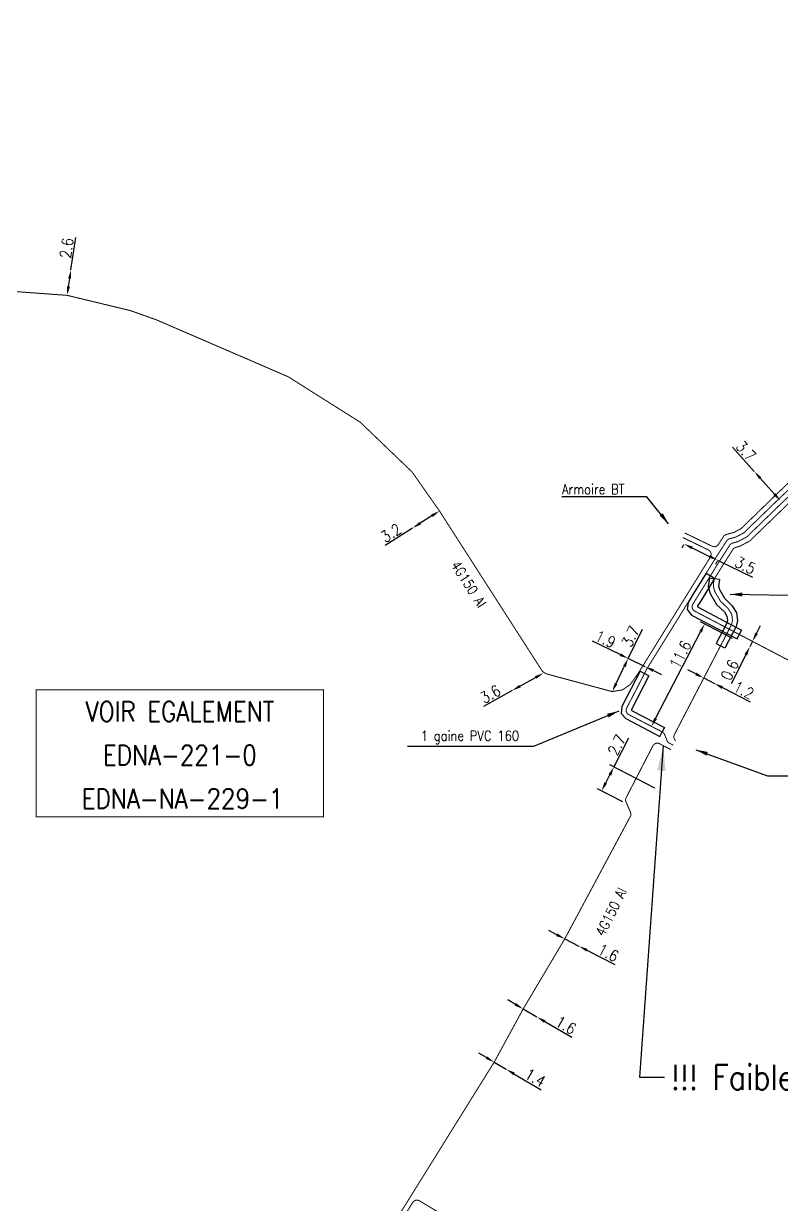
# Model space of a CAD drawing. Header units: millimetres. Extents: x 184994 to 186004, y 128000 to 129009.
# Drawn here: x 185605.4 to 185681.5, y 128345.1 to 128463.8 of the extents above; entities that cross this region are included whole.
import ezdxf
from ezdxf.enums import TextEntityAlignment as Align

# ---------------------------------------------------------------- set-up
doc = ezdxf.new("R2010")
doc.units = ezdxf.units.MM
doc.header["$PDMODE"] = 34
doc.linetypes.add('B_ST_Al', pattern=[2000, 1000, 1000])
doc.layers.get('Defpoints').update_dxf_attribs({"linetype": 'CONTINUOUS'})
for name, color, linetype in [('B_100', 3, 'CONTINUOUS'), ('B_110', 1, 'CONTINUOUS'), ('B_400', 7, 'CONTINUOUS'), ('B_420', 7, 'CONTINUOUS'), ('B_930', 7, 'CONTINUOUS')]:
    doc.layers.add(name, color=color, linetype=linetype)
doc.styles.get("Standard").update_dxf_attribs({"font": 'romans.shx', "width": 0.85})
doc.dimstyles.get("Standard").update_dxf_attribs({"dimtxt": 1.5, "dimasz": 1.2, "dimexe": 0.625, "dimexo": 0.625, "dimgap": 0.25, "dimtad": 1, "dimdec": 1, "dimzin": 0, "dimdsep": 46, "dimtxsty": 'Standard', "dimcen": -0.5, "dimadec": 0, "dimazin": 0, "dimtfac": 1, "dimtdec": 1, "dimtmove": 0, "dimatfit": 3, "dimfxl": 0, "dimtolj": 1, "dimtzin": 0, "dimarcsym": 0})

# ---------------------------------------------------------------- blocks, each defined once
blk = doc.blocks.new('*D640')
at = {"layer": 'B_110', "color": 0, "linetype": 'Continuous', "lineweight": -2, "transparency": 16777216}
for p, q in [((185658.9732353142, 128372.2388698834), (185658.1727251718, 128372.6501891169)), ((185659.7737454567, 128371.8275506499), (185661.1968745989, 128371.0963164571)), ((185661.9973847413, 128370.6849972237), (185664.792022828, 128369.2490523997))]:
    blk.add_line(p, q, dxfattribs=at)
at = {"layer": 'B_110', "color": 0, "linetype": 'Continuous', "transparency": 16777216}
for points in [[(185659.0417885198, 128372.3722882405), (185658.9046821087, 128372.1054515263), (185659.7737454567, 128371.8275506499)], [(185662.0659379469, 128370.8184155807), (185661.9288315357, 128370.5515788666), (185661.1968745989, 128371.0963164571)]]:
    blk.add_solid(points, dxfattribs=at)
at = {"layer": 'Defpoints', "color": 0, "linetype": 'Continuous', "transparency": 16777216}
for p in [(185659.7737454567, 128371.8275506499), (185661.1968745989, 128371.0963164571), (185661.1968745989, 128371.0963164571)]:
    blk.add_point(p, dxfattribs=at)
at = {"layer": 'B_110', "color": 0, "linetype": 'Continuous', "transparency": 16777216, "insert": (185664.1377248837, 128370.4284569804), "char_height": 1.125, "attachment_point": 5, "rotation": 332.80493162755477}
blk.add_mtext('\\A1;1.6', dxfattribs=at)
blk = doc.blocks.new('*D641')
at = {"layer": 'B_110', "color": 0, "linetype": 'Continuous', "lineweight": -2, "transparency": 16777216}
for p, q in [((185651.9070593622, 128359.8909067421), (185651.1308835243, 128360.3464844727)), ((185652.6832352002, 128359.4353290115), (185653.890619837, 128358.7266525416)), ((185654.6667956749, 128358.271074811), (185657.4157517675, 128356.6575703484))]:
    blk.add_line(p, q, dxfattribs=at)
at = {"layer": 'B_110', "color": 0, "linetype": 'Continuous', "transparency": 16777216}
for points in [[(185651.982988984, 128360.0202693818), (185651.8311297405, 128359.7615441025), (185652.6832352002, 128359.4353290115)], [(185654.7427252966, 128358.4004374507), (185654.5908660531, 128358.1417121714), (185653.890619837, 128358.7266525416)]]:
    blk.add_solid(points, dxfattribs=at)
at = {"layer": 'Defpoints', "color": 0, "linetype": 'Continuous', "transparency": 16777216}
for p in [(185652.6832352001, 128359.4353290115), (185653.8906198369, 128358.7266525416), (185653.890619837, 128358.7266525416)]:
    blk.add_point(p, dxfattribs=at)
at = {"layer": 'B_110', "color": 0, "linetype": 'Continuous', "transparency": 16777216, "insert": (185656.809009749, 128357.8833469127), "char_height": 1.125, "attachment_point": 5, "rotation": 329.5891240411835}
blk.add_mtext('\\A1;1.4', dxfattribs=at)
blk = doc.blocks.new('*D642')
at = {"layer": 'B_110', "color": 0, "linetype": 'Continuous', "lineweight": -2, "transparency": 16777216}
for p, q in [((185654.8221907383, 128365.238540247), (185654.0450176217, 128365.6924146203)), ((185655.5993638549, 128364.7846658736), (185656.9810049511, 128363.9777780987)), ((185657.7581780677, 128363.5239037253), (185660.4713449302, 128361.9393958682))]:
    blk.add_line(p, q, dxfattribs=at)
at = {"layer": 'B_110', "color": 0, "linetype": 'Continuous', "transparency": 16777216}
for points in [[(185654.8978364672, 128365.3680690997), (185654.7465450094, 128365.1090113942), (185655.5993638549, 128364.7846658736)], [(185657.8338237966, 128363.6534325781), (185657.6825323388, 128363.3943748726), (185656.9810049511, 128363.9777780987)]]:
    blk.add_solid(points, dxfattribs=at)
at = {"layer": 'Defpoints', "color": 0, "linetype": 'Continuous', "transparency": 16777216}
for p in [(185655.5993638549, 128364.7846658736), (185656.9810049511, 128363.9777780987), (185656.9810049511, 128363.9777780987)]:
    blk.add_point(p, dxfattribs=at)
at = {"layer": 'B_110', "color": 0, "linetype": 'Continuous', "transparency": 16777216, "insert": (185659.8815767018, 128363.1523568739), "char_height": 1.125, "attachment_point": 5, "rotation": 329.7147817581858}
blk.add_mtext('\\A1;1.6', dxfattribs=at)
blk = doc.blocks.new('*D655')
at = {"layer": 'B_110', "color": 0, "linetype": 'Continuous', "lineweight": -2, "transparency": 16777216}
for p, q in [((185678.7955674084, 128418.7814243371), (185676.6076329552, 128421.2231396033)), ((185680.8310956656, 128416.5097930216), (185679.3961768661, 128418.1111495582))]:
    blk.add_line(p, q, dxfattribs=at)
at = {"layer": 'B_110', "color": 0, "linetype": 'Continuous', "transparency": 16777216}
for points in [[(185679.5078893293, 128418.2112511345), (185679.284464403, 128418.0110479819), (185678.7955674084, 128418.7814243371)], [(185680.9428081287, 128416.6098945978), (185680.7193832024, 128416.4096914453), (185681.4317051233, 128415.8395182426)]]:
    blk.add_solid(points, dxfattribs=at)
at = {"layer": 'Defpoints', "color": 0, "linetype": 'Continuous', "transparency": 16777216}
for p in [(185678.7955674083, 128418.7814243371), (185678.7955674084, 128418.7814243371), (185681.4317051233, 128415.8395182426)]:
    blk.add_point(p, dxfattribs=at)
at = {"layer": 'B_110', "color": 0, "linetype": 'Continuous', "transparency": 16777216, "insert": (185677.9598577687, 128420.8379272411), "char_height": 1.125, "attachment_point": 5, "rotation": 311.8623907729187}
blk.add_mtext('\\A1;3.7', dxfattribs=at)
blk = doc.blocks.new('*D656')
at = {"layer": 'B_100', "color": 0, "linetype": 'Continuous', "lineweight": -2, "transparency": 16777216}
for p, q in [((185665.3312898453, 128400.3855316473), (185662.5413013035, 128401.7286004597)), ((185667.8541860584, 128399.1710380499), (185666.1422207709, 128399.9951587053)), ((185668.665116984, 128398.7806651079), (185669.4760479096, 128398.3902921659))]:
    blk.add_line(p, q, dxfattribs=at)
at = {"layer": 'B_100', "color": 0, "linetype": 'Continuous', "transparency": 16777216}
for points in [[(185665.3963520023, 128400.5206868016), (185665.2662276883, 128400.250376493), (185666.1422207709, 128399.9951587053)], [(185668.730179141, 128398.9158202622), (185668.600054827, 128398.6455099536), (185667.8541860584, 128399.1710380499)]]:
    blk.add_solid(points, dxfattribs=at)
at = {"layer": 'Defpoints', "color": 0, "linetype": 'Continuous', "transparency": 16777216}
for p in [(185666.142220771, 128399.9951587053), (185666.1422207709, 128399.9951587053), (185667.8541860584, 128399.17103805)]:
    blk.add_point(p, dxfattribs=at)
at = {"layer": 'B_100', "color": 0, "linetype": 'Continuous', "transparency": 16777216, "insert": (185663.8561408966, 128401.9280282958), "char_height": 1.125, "attachment_point": 5, "rotation": 334.29436432873496}
blk.add_mtext('\\A1;1.9', dxfattribs=at)
blk = doc.blocks.new('*D657')
at = {"layer": 'B_110', "color": 0, "linetype": 'Continuous', "lineweight": -2, "transparency": 16777216}
for p, q in [((185671.701870564, 128411.4201602343), (185671.5373094259, 128411.0812469845)), ((185672.5516618362, 128411.1098083275), (185674.3074889599, 128410.2572570925)), ((185675.0769135052, 128409.7813901136), (185674.9123523672, 128409.4424768639)), ((185675.1170968687, 128409.8641476497), (185678.6367748344, 128408.1551492206))]:
    blk.add_line(p, q, dxfattribs=at)
at = {"layer": 'B_110', "color": 0, "linetype": 'Continuous', "transparency": 16777216}
for points in [[(185672.6171800767, 128411.2447429789), (185672.4861435957, 128410.974873676), (185671.7420539274, 128411.5029177703)], [(185674.3730072004, 128410.392191744), (185674.2419707194, 128410.1223224411), (185675.1170968687, 128409.8641476497)]]:
    blk.add_solid(points, dxfattribs=at)
at = {"layer": 'Defpoints', "color": 0, "linetype": 'Continuous', "transparency": 16777216}
for p in [(185671.9066150655, 128411.8418310201), (185671.7420539274, 128411.5029177703), (185675.2816580067, 128410.2030608994)]:
    blk.add_point(p, dxfattribs=at)
at = {"layer": 'B_110', "color": 0, "linetype": 'Continuous', "transparency": 16777216, "insert": (185677.8945270145, 128409.3492885274), "char_height": 1.125, "attachment_point": 5, "rotation": 334.1008610342395}
blk.add_mtext('\\A1;3.5', dxfattribs=at)
blk = doc.blocks.new('*D658')
at = {"layer": 'B_110', "color": 0, "linetype": 'Continuous', "lineweight": -2, "transparency": 16777216}
for p, q in [((185676.6202702216, 128402.0165171193), (185673.4013197783, 128403.6870320912)), ((185668.8886617486, 128393.9738635006), (185673.4028141638, 128402.672278757))]:
    blk.add_line(p, q, dxfattribs=at)
at = {"layer": 'B_110', "color": 0, "linetype": 'Continuous', "transparency": 16777216}
for points in [[(185673.2696751548, 128402.7413729266), (185673.5359531728, 128402.6031845874), (185673.8173791815, 128403.4711128112)], [(185668.7555227395, 128394.0429576702), (185669.0218007576, 128393.904769331), (185668.4740967308, 128393.1750294465)]]:
    blk.add_solid(points, dxfattribs=at)
at = {"layer": 'Defpoints', "color": 0, "linetype": 'Continuous', "transparency": 16777216}
for p in [(185673.8173791815, 128403.4711128112), (185677.0363296248, 128401.8005978392), (185668.4740967308, 128393.1750294465)]:
    blk.add_point(p, dxfattribs=at)
at = {"layer": 'B_110', "color": 0, "linetype": 'Continuous', "transparency": 16777216, "insert": (185671.3749108992, 128400.3928819292), "char_height": 1.125, "attachment_point": 5, "rotation": 62.57237445225039}
blk.add_mtext('\\A1;11.6', dxfattribs=at)
blk = doc.blocks.new('*D661')
at = {"layer": 'B_100', "color": 0, "linetype": 'Continuous', "lineweight": -2, "transparency": 16777216}
for p, q in [((185656.8519851309, 128398.0921427675), (185655.2795758695, 128397.2160553776)), ((185654.4933712388, 128396.7780116826), (185651.6293400842, 128395.1822810796))]:
    blk.add_line(p, q, dxfattribs=at)
at = {"layer": 'B_100', "color": 0, "linetype": 'Continuous', "transparency": 16777216}
for points in [[(185656.7789778484, 128398.2231768726), (185656.9249924134, 128397.9611086624), (185657.6381897616, 128398.5301864625)], [(185655.206568587, 128397.3470894827), (185655.352583152, 128397.0850212725), (185654.4933712388, 128396.7780116826)]]:
    blk.add_solid(points, dxfattribs=at)
at = {"layer": 'Defpoints', "color": 0, "linetype": 'Continuous', "transparency": 16777216}
for p in [(185657.6381897616, 128398.5301864625), (185654.4933712389, 128396.7780116826), (185654.4933712388, 128396.7780116826)]:
    blk.add_point(p, dxfattribs=at)
at = {"layer": 'B_100', "color": 0, "linetype": 'Continuous', "transparency": 16777216, "insert": (185652.3032169337, 128396.4162950592), "char_height": 1.125, "attachment_point": 5, "rotation": 29.124909976107414}
blk.add_mtext('\\A1;3.6', dxfattribs=at)
blk = doc.blocks.new('*D662')
at = {"layer": 'B_100', "color": 0, "linetype": 'Continuous', "lineweight": -2, "transparency": 16777216}
for p, q in [((185646.4349602817, 128414.3299965634), (185645.2530809186, 128413.5795559121)), ((185644.493301328, 128413.0971297792), (185641.7255328195, 128411.339720295))]:
    blk.add_line(p, q, dxfattribs=at)
at = {"layer": 'B_100', "color": 0, "linetype": 'Continuous', "transparency": 16777216}
for points in [[(185646.3545559263, 128414.4566264951), (185646.5153646372, 128414.2033666316), (185647.1947398723, 128414.8124226963)], [(185645.1726765631, 128413.7061858439), (185645.3334852741, 128413.4529259804), (185644.493301328, 128413.0971297792)]]:
    blk.add_solid(points, dxfattribs=at)
at = {"layer": 'Defpoints', "color": 0, "linetype": 'Continuous', "transparency": 16777216}
for p in [(185647.1947398723, 128414.8124226963), (185644.493301328, 128413.0971297792), (185644.493301328, 128413.0971297792)]:
    blk.add_point(p, dxfattribs=at)
at = {"layer": 'B_100', "color": 0, "linetype": 'Continuous', "transparency": 16777216, "insert": (185642.327505501, 128412.6103616294), "char_height": 1.125, "attachment_point": 5, "rotation": 32.413725084506794}
blk.add_mtext('\\A1;3.2', dxfattribs=at)
blk = doc.blocks.new('*D663')
at = {"layer": 'B_100', "color": 0, "linetype": 'Continuous', "lineweight": -2, "transparency": 16777216}
for p, q in [((185666.1422207709, 128399.9951587053), (185667.5642936311, 128402.9492642201)), ((185664.9277271735, 128397.4722624923), (185665.7518478289, 128399.1842277797))]:
    blk.add_line(p, q, dxfattribs=at)
at = {"layer": 'B_100', "color": 0, "linetype": 'Continuous', "transparency": 16777216}
for points in [[(185665.6166926746, 128399.2492899367), (185665.8870029832, 128399.1191656227), (185666.1422207709, 128399.9951587053)], [(185664.7925720193, 128397.5373246493), (185665.0628823278, 128397.4072003352), (185664.5373542315, 128396.6613315666)]]:
    blk.add_solid(points, dxfattribs=at)
at = {"layer": 'Defpoints', "color": 0, "linetype": 'Continuous', "transparency": 16777216}
for p in [(185666.1422207709, 128399.9951587053), (185666.1422207709, 128399.9951587053), (185664.5373542315, 128396.6613315666)]:
    blk.add_point(p, dxfattribs=at)
at = {"layer": 'B_100', "color": 0, "linetype": 'Continuous', "transparency": 16777216, "insert": (185666.3726679007, 128402.2029877105), "char_height": 1.125, "attachment_point": 5, "rotation": 64.2943643279861}
blk.add_mtext('\\A1;3.7', dxfattribs=at)
blk = doc.blocks.new('*D664')
at = {"layer": 'B_110', "color": 0, "linetype": 'Continuous', "lineweight": -2, "transparency": 16777216}
for p, q in [((185679.0229794543, 128402.5175350466), (185679.4255849836, 128403.3224628619)), ((185678.620373925, 128401.7126072314), (185678.3519702388, 128401.1759886879)), ((185677.9493647095, 128400.3710608727), (185676.4827302813, 128397.4388238314))]:
    blk.add_line(p, q, dxfattribs=at)
at = {"layer": 'B_110', "color": 0, "linetype": 'Continuous', "transparency": 16777216}
for points in [[(185678.8888248185, 128402.5846359682), (185679.1571340902, 128402.4504341251), (185678.620373925, 128401.7126072314)], [(185677.8152100736, 128400.4381617942), (185678.0835193454, 128400.3039599511), (185678.3519702388, 128401.1759886879)]]:
    blk.add_solid(points, dxfattribs=at)
at = {"layer": 'Defpoints', "color": 0, "linetype": 'Continuous', "transparency": 16777216}
for p in [(185678.3519702388, 128401.1759886879), (185678.3519702388, 128401.1759886879), (185678.620373925, 128401.7126072314)]:
    blk.add_point(p, dxfattribs=at)
at = {"layer": 'B_110', "color": 0, "linetype": 'Continuous', "transparency": 16777216, "insert": (185676.3439715513, 128398.8379830522), "char_height": 1.125, "attachment_point": 5, "rotation": 63.42688474190423}
blk.add_mtext('\\A1;0.6', dxfattribs=at)
blk = doc.blocks.new('*D680')
at = {"layer": 'B_100', "color": 0, "linetype": 'Continuous', "lineweight": -2, "transparency": 16777216}
for p, q in [((185610.1965859347, 128439.0499975288), (185610.6720662827, 128442.2939070607)), ((185609.9500405691, 128437.3679703642), (185610.0660619176, 128438.1595125593))]:
    blk.add_line(p, q, dxfattribs=at)
at = {"layer": 'B_100', "color": 0, "linetype": 'Continuous', "transparency": 16777216}
for points in [[(185609.9176477561, 128438.1812665621), (185610.2144760792, 128438.1377585564), (185610.1965859347, 128439.0499975288)], [(185609.8016264075, 128437.389724367), (185610.0984547307, 128437.3462163613), (185609.819516552, 128436.4774853946)]]:
    blk.add_solid(points, dxfattribs=at)
at = {"layer": 'Defpoints', "color": 0, "linetype": 'Continuous', "transparency": 16777216}
for p in [(185610.1965859348, 128439.0499975288), (185610.1965859347, 128439.0499975288), (185609.819516552, 128436.4774853946)]:
    blk.add_point(p, dxfattribs=at)
at = {"layer": 'B_100', "color": 0, "linetype": 'Continuous', "transparency": 16777216, "insert": (185609.7575173093, 128441.2259647937), "char_height": 1.125, "attachment_point": 5, "rotation": 81.66117550067803}
blk.add_mtext('\\A1;2.6', dxfattribs=at)
blk = doc.blocks.new('*D681')
at = {"layer": 'B_110', "color": 0, "linetype": 'Continuous', "lineweight": -2, "transparency": 16777216}
for p, q in [((185672.9313897401, 128398.4478308012), (185672.1318230592, 128398.8609810436)), ((185673.730956421, 128398.0346805588), (185674.7970453289, 128397.483813569)), ((185675.5966120098, 128397.0706633266), (185678.3879564047, 128395.6283263196))]:
    blk.add_line(p, q, dxfattribs=at)
at = {"layer": 'B_110', "color": 0, "linetype": 'Continuous', "transparency": 16777216}
for points in [[(185673.0002481139, 128398.5810919147), (185672.8625313664, 128398.3145696878), (185673.730956421, 128398.0346805588)], [(185675.6654703835, 128397.20392444), (185675.527753636, 128396.9374022131), (185674.7970453289, 128397.483813569)]]:
    blk.add_solid(points, dxfattribs=at)
at = {"layer": 'Defpoints', "color": 0, "linetype": 'Continuous', "transparency": 16777216}
for p in [(185673.730956421, 128398.0346805588), (185674.7970453289, 128397.483813569), (185674.7970453289, 128397.483813569)]:
    blk.add_point(p, dxfattribs=at)
at = {"layer": 'B_110', "color": 0, "linetype": 'Continuous', "transparency": 16777216, "insert": (185677.7363594164, 128396.8092252693), "char_height": 1.125, "attachment_point": 5, "rotation": 332.6738016248963}
blk.add_mtext('\\A1;1.2', dxfattribs=at)
blk = doc.blocks.new('*D687')
at = {"layer": 'B_110', "color": 0, "linetype": 'Continuous', "lineweight": -2, "transparency": 16777216}
for p, q in [((185664.7065436064, 128389.0921704205), (185666.2049208145, 128392.0083145106)), ((185668.8283211332, 128386.9743129647), (185664.2896112406, 128389.306399188)), ((185663.8839051391, 128387.4911501356), (185664.2952243728, 128388.2916602781)), ((185665.5913509676, 128385.6019731851), (185663.0556535397, 128386.9048687608))]:
    blk.add_line(p, q, dxfattribs=at)
at = {"layer": 'B_110', "color": 0, "linetype": 'Continuous', "transparency": 16777216}
for points in [[(185664.1618060157, 128388.3602134837), (185664.4286427298, 128388.2231070725), (185664.7065436064, 128389.0921704205)], [(185663.7504867821, 128387.5597033412), (185664.0173234962, 128387.42259693), (185663.4725859055, 128386.6906399932)]]:
    blk.add_solid(points, dxfattribs=at)
at = {"layer": 'Defpoints', "color": 0, "linetype": 'Continuous', "transparency": 16777216}
for p in [(185664.7065436064, 128389.0921704205), (185669.245253499, 128386.7600841972), (185666.0082833335, 128385.3877444176)]:
    blk.add_point(p, dxfattribs=at)
at = {"layer": 'B_110', "color": 0, "linetype": 'Continuous', "transparency": 16777216, "insert": (185664.9943000419, 128391.2932635647), "char_height": 1.125, "attachment_point": 5, "rotation": 62.804931616467975}
blk.add_mtext('\\A1;2.7', dxfattribs=at)

msp = doc.modelspace()

# ---------------------------------------------------------------- linework, layer by layer
at = {"layer": 'B_100', "linetype": 'B_ST_Al', "const_width": 0.1, "flags": 128}
for points in [[(185505.2600959795, 128463.7242608833), (185505.256812286, 128463.7237279879, -0.4219381735280732), (185505.8323859081, 128463.2972726909), (185507.2658563349, 128452.710342126), (185507.2379857018, 128451.567563351, 0.5071807391388632), (185507.9251949093, 128451.0157844684), (185524.521594188, 128452.2700515995, -0.3945269429395997), (185525.0541626611, 128451.8427845139), (185525.4925124888, 128448.8007017108, 0.3197218175421222), (185525.8930287114, 128448.3809997405), (185526.1151556021, 128448.3383071063), (185535.9461024691, 128446.4488059424), (185553.0195804978, 128444.2881154094), (185556.946180697, 128443.6811395536), (185578.2912608845, 128440.5840962325), (185598.0286048429, 128437.3402560968), (185609.8195165518, 128436.4774853946), (185616.1477274995, 128434.951216058), (185618.779652323, 128434.0169806743), (185625.6840246227, 128431.0331237037), (185632.007501028, 128428.30031204), (185639.2431238915, 128423.7278681537), (185644.4438467412, 128418.7331502419), (185647.1947398723, 128414.8124226964), (185657.4298895188, 128398.8549444491, 0.1862200757204348), (185658.0106376966, 128398.4294924885), (185664.5204684424, 128396.6695129959), (185665.5706168296, 128396.8424139281), (185666.3476034572, 128397.3830872243), (185667.1084492779, 128398.4443207803), (185667.1084492779, 128398.4443207803), (185667.644219228, 128399.3067359871), (185674.390410735, 128410.1896455995, 0.4446806807843717), (185674.1838323218, 128410.9028634052), (185671.6148032195, 128412.150269203)], [(185671.8331973545, 128412.6000513745), (185674.5592894237, 128411.2763828145, 0.3789921058063525), (185675.1976172194, 128411.4547691118), (185675.7043795166, 128412.2388876884, -0.1831720362670274), (185675.9897990881, 128412.4490579673), (185676.7840565006, 128412.6709149474), (185677.4587037844, 128413.0315180727), (185680.9142211746, 128416.3824289437), (185689.0731590707, 128424.1464730503), (185695.4263625274, 128431.1257873191), (185700.3900630774, 128435.3914184279), (185707.1545060115, 128442.8694653319, -0.4694981813933519), (185709.4606243373, 128442.7715362731), (185715.9602946797, 128434.2375071968), (185726.6429549336, 128420.1907293901), (185737.0813202875, 128406.9364800628), (185744.4762512829, 128397.0464293546), (185744.7670132741, 128396.6672692857), (185746.2656240801, 128394.7819751097), (185751.6192964398, 128387.7875815156), (185752.7701262554, 128386.2733093396, 0.1944887742974456), (185753.0928766786, 128386.0827640728), (185754.0320020022, 128385.9416607367, -0.1938735520482489), (185754.3540306087, 128385.7520561861), (185755.2877116763, 128384.5382081555, -0.4453099200485237), (185754.7489665192, 128381.6144881204), (185749.8505449161, 128378.606657017)]]:
    msp.add_lwpolyline(points, format="xyb", dxfattribs=at)
at = {"layer": 'B_110', "linetype": 'B_ST_Al', "flags": 128}
for points in [[(185670.6697878169, 128391.2829803286, 0.1, 0.1, 0), (185670.2790866027, 128391.4837309692, 0.1, 0.1, -0.1785333107928926), (185670.0450411579, 128391.7386119759, 0.1, 0.1, 0), (185669.7906842474, 128392.3583449243, 0.1, 0.1, 0.177486434596876), (185669.558442016, 128392.6122947708, 0.1, 0.1, 0), (185666.2073149793, 128394.3514044547, 0.1, 0.1, -0.4135939308216193), (185665.9933458269, 128395.0245754535, 0.1, 0.1, 0), (185667.7823614264, 128398.4897818946, 0.1, 0.1, 0), (185668.0594226443, 128399.0264313888, 0.1, 0.1, 0), (185675.0550902662, 128410.3130720755, 0.1, 0.1, 0), (185676.0214372137, 128411.808310765, 0.1, 0.1, -0.1831720362754397), (185676.3068567853, 128412.0184810438, 0.1, 0.1, 0), (185676.9713886259, 128412.2041022606, 0.1, 0.1, 0), (185677.756352848, 128412.6236704683, 0.1, 0.1, 0), (185681.2647396235, 128416.0258502459, 0.1, 0.1, 0), (185689.4307983543, 128423.7965905395, 0.1, 0.1, 0), (185695.7950216321, 128430.7880106372, 0.1, 0.1, 0), (185700.7608657244, 128435.056000186, 0.1, 0.1, 0), (185707.5253086583, 128442.5340470899, 0.1, 0.1, -0.4694981814028078), (185709.0627208755, 128442.4687610506, 0.1, 0.1, 0), (185715.6370191712, 128433.828899341, 0.1, 0.1, 0), (185726.2475713775, 128419.884642539, 0.1, 0.1, 0), (185736.6846340752, 128406.6320472763, 0.1, 0.1, 0), (185744.0776338193, 128396.7445794418, 0.1, 0.1, 0), (185744.3728965321, 128396.3595503325, 0.1, 0.1, 0), (185745.8713666824, 128394.4744331053, 0.1, 0.1, 0), (185751.2222550255, 128387.4836767357, 0.1, 0.1, 0), (185752.4959442427, 128385.808892867, 0.1, 0.1, 0.1944887742967247), (185752.8186946659, 128385.6183476003, 0.1, 0.1, 0), (185753.7585017687, 128385.477141827, 0.1, 0.1, -0.1938735520533441), (185754.0805303752, 128385.2875372764, 0.1, 0.1, 0), (185754.8903699463, 128384.2346914998, 0.1, 0.1, -0.4450872380835993), (185754.4872610986, 128382.0424853112, 0.1, 0.1, 0), (185749.5462282744, 128379.0034288368, 0, 0, 0)], [(185690.7469665064, 128392.5118106335, 0.1, 0.1, 0), (185691.2195596238, 128392.2754309251, 0.1, 0.1, 0.4142135623732314), (185691.8904114819, 128392.4989433062, 0.1, 0.1, 0), (185692.2281751264, 128393.1742329696, 0.1, 0.1, 0), (185692.5659387708, 128393.849522633, 0.1, 0.1, 0.4086665045531746), (185692.3508713007, 128394.5160498989, 0.1, 0.1, 0), (185678.620373925, 128401.7126072314, 0.1, 0.1, 0), (185677.2981749177, 128402.405610602, 0.1, 0.1, 0), (185672.8254700174, 128404.7498867316, 0.1, 0.1, -0.4355035178452449), (185672.6326085895, 128405.4561741997, 0.1, 0.1, 0), (185673.3060529985, 128406.542602578, 0.1, 0.1, 0), (185674.3905384627, 128408.2921393897, 0.1, 0.1, 0), (185675.4750239269, 128410.0416762013, 0.1, 0.1, 0), (185676.3384949109, 128411.3777338415, 0.1, 0.1, -0.1831720362825456), (185676.6239144824, 128411.5879041204, 0.1, 0.1, 0), (185677.1587207513, 128411.7372895739, 0.1, 0.1, 0), (185678.0540019116, 128412.215822864, 0.1, 0.1, 0), (185681.6152580724, 128415.6692715481, 0.1, 0.1, 0), (185689.7884344597, 128423.4467045372, 0.1, 0.1, 0), (185696.1636807368, 128430.4502339552, 0.1, 0.1, 0), (185701.1316683713, 128434.7205819441, 0.1, 0.1, 0), (185707.5548700313, 128441.8213888777, 0.1, 0.1, -0.4694981813744402), (185708.3235761399, 128441.7887458581, 0.1, 0.1, 0), (185714.4234696996, 128433.7723409997, 0.1, 0.1, 0), (185725.4568042654, 128419.2724688369, 0.1, 0.1, 0), (185735.8912616506, 128406.0231817033, 0.1, 0.1, 0), (185742.7579538585, 128396.8396025494, 0.1, 0.1, 0), (185745.07500011, 128393.8692268508, 0.1, 0.1, 0), (185750.4281303243, 128386.8758351258, 0.1, 0.1, 0), (185751.9475980723, 128384.8800501201, 0.1, 0.1, 0.1944835175009119), (185752.270342338, 128384.6895128977, 0.1, 0.1, 0), (185753.2115013015, 128384.5481040077, 0.1, 0.1, -0.1938735520554497), (185753.533529908, 128384.3584994571, 0.1, 0.1, 0), (185754.0655594861, 128383.6668253104, 0.1, 0.1, -0.4421545281371256), (185753.9353517246, 128382.9386779237, 0.1, 0.1, 0), (185748.9376834559, 128379.7968571345, 0, 0, 0)], [(185670.9037003978, 128391.7382213634, 0.1, 0.1, -0.3530229555015035), (185670.7792492248, 128392.3535681553, 0.1, 0.1, 0), (185673.730956421, 128398.0346805588, 0.1, 0.1, 0), (185675.4131953628, 128401.2724639442, 0.1, 0.1, 0), (185676.5244974458, 128403.411372592, 0.1, 0.1, 0), (185676.6107044065, 128403.8249765766, 0.1, 0.1, 0), (185676.543996717, 128404.4155597216, 0.1, 0.1, 0), (185676.1922652626, 128404.9818433812, 0.1, 0.1, 0), (185675.4092921783, 128405.7446359228, 0.1, 0.1, 0), (185675.1215731534, 128406.230097381, 0.1, 0.1, 0), (185674.8338541285, 128406.7155588392, 0.1, 0.1, 0), (185674.6849410032, 128407.2536691825, 0.1, 0.1, 0), (185674.7292270002, 128407.785798286, 0.1, 0.1, -0.1185175455877625), (185674.8025283011, 128408.007759511, 0.1, 0.1, 0), (185675.897516348, 128409.7742395235, 0.1, 0.1, 0), (185676.655552608, 128410.947156918, 0.1, 0.1, -0.1831720362827836), (185676.9409721796, 128411.1573271969, 0.1, 0.1, 0), (185677.3460528767, 128411.2704768871, 0.1, 0.1, 0), (185678.3516509752, 128411.8079752597, 0.1, 0.1, 0), (185681.9616428196, 128415.3086842852, 0.1, 0.1, 0), (185690.1461066911, 128423.096858221, 0.1, 0.1, 0), (185694.6448022362, 128428.0389020612, 0.1, 0.1, -0.4280734252247917), (185695.368161696, 128428.0558193891, 0.1, 0.1, 0), (185701.44220423, 128421.9798219146, 0, 0, 0)]]:
    msp.add_lwpolyline(points, format="xyseb", dxfattribs=at)
at = {"layer": 'B_110', "linetype": 'B_ST_Al', "const_width": 0.1, "flags": 128}
for points in [[(185663.3284489016, 128299.0392332449), (185663.3053601169, 128299.0063486885, 0.4313807168042768), (185662.8667338208, 128301.1440120101), (185633.3508056026, 128319.3987489458, -0.08016692510934917), (185633.2303949975, 128319.5030608074), (185630.2978114343, 128323.0065717667), (185628.6270162848, 128325.0026441692, -0.3820366966937219), (185628.6709189311, 128326.3354385119), (185628.6909278044, 128326.3563736451), (185636.9040374007, 128335.258224157), (185643.2101879086, 128344.2000395186), (185652.6832352002, 128359.4353290115), (185655.5993638549, 128364.7846658736), (185659.7737454567, 128371.8275506499), (185666.186528321, 128383.8096774586), (185666.3502508012, 128384.1155849826, 0.228173334961225), (185666.3687867432, 128384.5489523598), (185665.9229275084, 128385.5863438934, -0.2241489111787717), (185665.9379020839, 128386.012932777), (185666.5996060887, 128387.3001328915), (185668.617771619, 128391.2138842026, -0.4137878761869071), (185669.2906775278, 128391.4294551585), (185670.4412771316, 128390.8382524716)], [(185649.7554636973, 128343.2929422979, -0.3920041316830044), (185649.0900873514, 128343.1547315456), (185645.1900698576, 128345.5051695472, 0.4101482887382114), (185644.5073686765, 128345.340945603), (185643.6187949304, 128343.9118723766), (185637.3126444223, 128334.9700570148, -0.03274717126098747), (185637.2715210658, 128334.9191728985), (185629.0584114696, 128326.0173223868), (185629.0323281154, 128325.9900315699, 0.382036696710126), (185629.0103767922, 128325.3236343985), (185630.5808927241, 128323.4473639833), (185633.5620166757, 128319.8858625935, 0.08016692510862222), (185633.6824272808, 128319.7815507319), (185663.129733745, 128301.5692543409, -0.4313807168071725), (185663.7145688065, 128298.7190365787), (185663.7376575911, 128298.7519211352)]]:
    msp.add_lwpolyline(points, format="xyb", dxfattribs=at)
at = {"layer": 'B_400', "color": 7, "linetype": 'CONTINUOUS'}
for p, q in [((185673.96556238533, 128408.5555693303), (185672.54435471664, 128406.2628183295)), ((185674.81551454007, 128408.02870944889), (185673.39430687137, 128405.73595844809)), ((185673.96556238533, 128408.5555693303), (185674.3905384627, 128408.2921393896)), ((185674.30849839415, 128408.08479489997), (185674.174303684, 128407.22420081415)), ((185674.30849839415, 128408.08479489997), (185674.802528301, 128408.007759511)), ((185674.81551454007, 128408.02870944889), (185674.3905384627, 128408.2921393896)), ((185675.29655820783, 128407.93072412204), (185674.802528301, 128408.007759511)), ((185674.174303684, 128407.22420081415), (185674.36974170443, 128406.5179687742)), ((185675.29655820783, 128407.93072412204), (185675.19557832237, 128407.28313755084)), ((185675.19557832237, 128407.28313755084), (185675.29796655255, 128406.9131489042)), ((185675.29796655255, 128406.9131489042), (185675.80564873625, 128406.05654884697)), ((185672.15275914935, 128405.63108016158), (185672.04914681916, 128404.91737654812)), ((185672.54435471664, 128406.2628183295), (185672.15275914935, 128405.63108016158)), ((185673.39430687137, 128405.73595844809), (185673.11245802967, 128405.28126823762)), ((185674.36974170443, 128406.5179687742), (185675.01293562033, 128405.43272299864)), ((185675.80564873625, 128406.05654884697), (185676.5848381872, 128405.2974424184)), ((185672.04914681916, 128404.91737654812), (185672.50110662164, 128404.35537948419)), ((185673.11245802967, 128405.28126823762), (185673.10134111083, 128405.20469255287)), ((185673.10134111083, 128405.20469255287), (185673.14983341313, 128405.14439397902)), ((185673.14983341313, 128405.14439397902), (185677.53028956716, 128402.84846812932)), ((185675.01293562033, 128405.43272299864), (185675.79969233798, 128404.666244344)), ((185675.79969233798, 128404.666244344), (185676.0598035909, 128404.24746817157)), ((185676.5848381872, 128405.2974424184), (185677.02818984308, 128404.58365127163)), ((185677.02818984308, 128404.58365127163), (185677.11708729924, 128403.79661547997)), ((185672.50110662164, 128404.35537948419), (185677.06606026823, 128401.96275307468)), ((185676.03668639026, 128403.5569727494), (185674.9695079888, 128401.50298837705)), ((185676.1043215138, 128403.85333767322), (185676.03668639026, 128403.5569727494)), ((185676.0598035909, 128404.24746817157), (185676.1043215138, 128403.85333767322)), ((185677.11708729924, 128403.79661547997), (185676.98311950776, 128403.2095927584)), ((185676.98311950776, 128403.2095927584), (185675.8568827368, 128401.04193951136)), ((185677.06606026823, 128401.96275307468), (185677.2981749177, 128402.405610602)), ((185677.53028956716, 128402.84846812932), (185677.2981749177, 128402.405610602)), ((185674.9695079888, 128401.50298837705), (185675.4131953628, 128401.2724639442)), ((185675.8568827368, 128401.04193951136), (185675.4131953628, 128401.2724639442)), ((185667.33807837527, 128398.71915619672), (185665.50350045747, 128395.1656985191)), ((185667.33807837527, 128398.71915619672), (185667.7823614264, 128398.4897818946)), ((185668.22664447752, 128398.26040759249), (185666.4831911963, 128394.8834523879)), ((185668.22664447752, 128398.26040759249), (185667.7823614264, 128398.4897818946)), ((185665.50350045747, 128395.1656985191), (185665.4454648489, 128394.47983923483)), ((185665.4454648489, 128394.47983923483), (185665.88884645226, 128393.95335671527)), ((185665.88884645226, 128393.95335671527), (185669.32812811725, 128392.16849807405)), ((185666.4831911963, 128394.8834523879), (185666.47677651793, 128394.80764433056)), ((185666.47677651793, 128394.80764433056), (185666.52578350637, 128394.74945219414)), ((185666.52578350637, 128394.74945219414), (185669.78875591472, 128393.05609146756)), ((185669.32812811725, 128392.16849807405), (185669.558442016, 128392.6122947708)), ((185669.78875591472, 128393.05609146756), (185669.558442016, 128392.6122947708))]:
    msp.add_line(p, q, dxfattribs=at)
at = {"layer": 'B_930', "const_width": 0.1}
msp.add_lwpolyline([(185606.7108488886, 128396.8343153455), (185635.5529864095, 128396.8343153455), (185635.5529864095, 128384.0936373277), (185606.7108488886, 128384.0936373277)], close=True, dxfattribs=at)

# ---------------------------------------------------------------- texts
at = {"layer": 'B_100', "linetype": 'B_ST_Al', "width": 0.85}
msp.add_text('4G150 Al', height=1, rotation=302.6572617589985, dxfattribs=at).set_placement((185648.3041744561, 128409.3866275626))
at = {"layer": 'B_100', "linetype": 'B_ST_Al', "insert": (185659.493901765, 128416.9966972846), "char_height": 1, "attachment_point": 4}
msp.add_mtext('Armoire BT', dxfattribs=at)
at = {"layer": 'B_110', "linetype": 'B_ST_Al', "width": 0.85}
msp.add_text('4G150 Al', height=1, rotation=63.31302488455248, dxfattribs=at).set_placement((185663.7063763644, 128371.9921610478))
at = {"layer": 'B_400', "insert": (185655.1899588313, 128392.0657241616), "char_height": 1, "attachment_point": 6}
msp.add_mtext('1 gaine PVC 160 ', dxfattribs=at)
at = {"layer": 'B_420', "insert": (185670.4179502555, 128357.9213944715), "char_height": 2.5, "attachment_point": 4}
msp.add_mtext('!!! Faible-Profondeur !!!', dxfattribs=at)
at = {"layer": 'B_930', "width": 0.85}
for s, p in [('VOIR EGALEMENT', (185621.1319176491, 128393.6633373563)), ('EDNA-221-0', (185621.1319176491, 128389.2893726639)), ('EDNA-NA-229-1', (185621.401492177, 128384.9154079715))]:
    msp.add_text(s, height=2, dxfattribs=at).set_placement(p, align=Align.CENTER)

# ---------------------------------------------------------------- dimensions: what is measured, and where the dimension line sits
at = {"layer": 'B_100', "linetype": 'Continuous'}
for base, p1, p2, angle, picture, middle in [((185610.1965859347, 128439.0499975288), (185609.819516552, 128436.4774853946), (185610.1965859347, 128439.0499975288), 261.661175500678, '*D680', (185610.4995881173, 128441.1171947795)), ((185644.493301328, 128413.0971297792), (185647.1947398723, 128414.8124226963), (185644.493301328, 128413.0971297792), 32.41372508450679, '*D662', (185642.7295272785, 128411.9772119706)), ((185666.1422207709, 128399.9951587053), (185664.5373542315, 128396.6613315666), (185666.1422207709, 128399.9951587053), 244.2943643279861, '*D663', (185667.0484436721, 128401.8776769255)), ((185666.1422207709, 128399.9951587053), (185667.8541860584, 128399.17103805), (185666.1422207709, 128399.9951587053), 334.294364328735, '*D656', (185663.5308301116, 128401.2522525245)), ((185654.4933712388, 128396.7780116826), (185657.6381897616, 128398.5301864625), (185654.4933712389, 128396.7780116826), 29.12490997610741, '*D661', (185652.6682533462, 128395.7611245336))]:
    dim = msp.add_linear_dim(base=base, p1=p1, p2=p2, angle=angle, dimstyle='Standard', override={"dimscale": 0.75}, dxfattribs=at)
    dim.commit()
    dim.dimension.update_dxf_attribs({"geometry": picture, "text_midpoint": middle, "dimtype": 160})
at = {"layer": 'B_110', "linetype": 'Continuous'}
for base, p1, p2, angle, text, picture, middle in [((185678.7955674084, 128418.7814243371), (185681.4317051233, 128415.8395182426), (185678.7955674083, 128418.7814243371), 311.8623907729187, '3.7', '*D655', (185677.4012954529, 128420.3374193597)), ((185671.7420539274, 128411.5029177703), (185675.2816580067, 128410.2030608994), (185671.9066150655, 128411.8418310201), 334.1008610342395, '3.5', '*D657', (185677.5669358121, 128408.6746152701))]:
    dim = msp.add_linear_dim(base=base, p1=p1, p2=p2, angle=angle, text=text, dimstyle='Standard', override={"dimscale": 0.75}, dxfattribs=at)
    dim.commit()
    dim.dimension.update_dxf_attribs({"geometry": picture, "text_midpoint": middle, "dimtype": 160})
for base, p1, p2, angle, picture, middle in [((185673.8173791815, 128403.4711128112), (185668.4740967308, 128393.1750294465), (185677.0363296248, 128401.8005978392), 242.5723744522504, '*D658', (185672.0406059443, 128400.0474110811)), ((185678.3519702388, 128401.1759886879), (185678.620373925, 128401.7126072314), (185678.3519702388, 128401.1759886879), 63.42688474190423, '*D664', (185677.0147447307, 128398.5024784445)), ((185674.7970453289, 128397.483813569), (185673.730956421, 128398.0346805588), (185674.7970453289, 128397.483813569), 152.6738016248964, '*D681', (185677.3920675477, 128396.1429197019)), ((185664.7065436064, 128389.0921704205), (185666.0082833335, 128385.3877444176), (185669.245253499, 128386.7600841972), 242.804931616468, '*D687', (185665.6613918272, 128390.9504975367)), ((185661.1968745989, 128371.0963164571), (185659.7737454567, 128371.8275506499), (185661.1968745989, 128371.0963164571), 152.8049316275548, '*D640', (185663.7949588559, 128369.761365195)), ((185656.9810049511, 128363.9777780987), (185655.5993638549, 128364.7846658736), (185656.9810049511, 128363.9777780987), 149.7147817581858, '*D642', (185659.5033480573, 128362.5047126101)), ((185653.890619837, 128358.7266525416), (185652.6832352002, 128359.4353290115), (185653.890619837, 128358.7266525416), 149.5891240411835, '*D641', (185656.4293616402, 128357.2365337144))]:
    dim = msp.add_linear_dim(base=base, p1=p1, p2=p2, angle=angle, dimstyle='Standard', override={"dimscale": 0.75}, dxfattribs=at)
    dim.commit()
    dim.dimension.update_dxf_attribs({"geometry": picture, "text_midpoint": middle, "dimtype": 160})

# ---------------------------------------------------------------- leaders
at = {"layer": 'B_100', "linetype": 'B_ST_Al', "annotation_type": 0, "has_hookline": 1, "hookline_direction": 1, "text_width": 7.083333333333331}
msp.add_leader([(185670.1968483045, 128413.5229904079), (185668.0272350983, 128416.2466972846), (185666.8272350983, 128416.2466972846)], dimstyle='Standard', dxfattribs=at)
at = {"layer": 'B_110', "linetype": 'B_ST_Al', "annotation_type": 0, "has_hookline": 1, "hookline_direction": 0, "text_width": 7.083333333333331}
msp.add_leader([(185672.933695697, 128390.8279213881), (185680.1186355197, 128388.2121435095), (185681.3186355197, 128388.2121435095)], dimstyle='Standard', dxfattribs=at)
at = {"layer": 'B_400', "annotation_type": 0, "has_hookline": 1}
for points, hookline_direction, text_width in [([(185676.3943848116, 128406.4404045533), (185689.1180910305, 128406.2470810385)], 0, 9.754761904761901), ([(185665.2043052856, 128394.7155067107), (185656.6399588313, 128391.1490574949), (185655.4399588313, 128391.1490574949)], 1, 11.21190476190476)]:
    msp.add_leader(points, dimstyle='Standard', dxfattribs=dict(at, hookline_direction=hookline_direction, text_width=text_width))
at = {"layer": 'B_420', "annotation_type": 0, "has_hookline": 1, "hookline_direction": 0, "text_width": 38.65476190476188}
msp.add_leader([(185669.658803856, 128391.2099409541), (185667.2879502555, 128357.9213944715), (185669.7879502555, 128357.9213944715)], dimstyle='Standard', override={"dimasz": 2.5, "dimgap": -0.63, "dimtad": 0}, dxfattribs=at)

doc.saveas('drawing.dxf')
